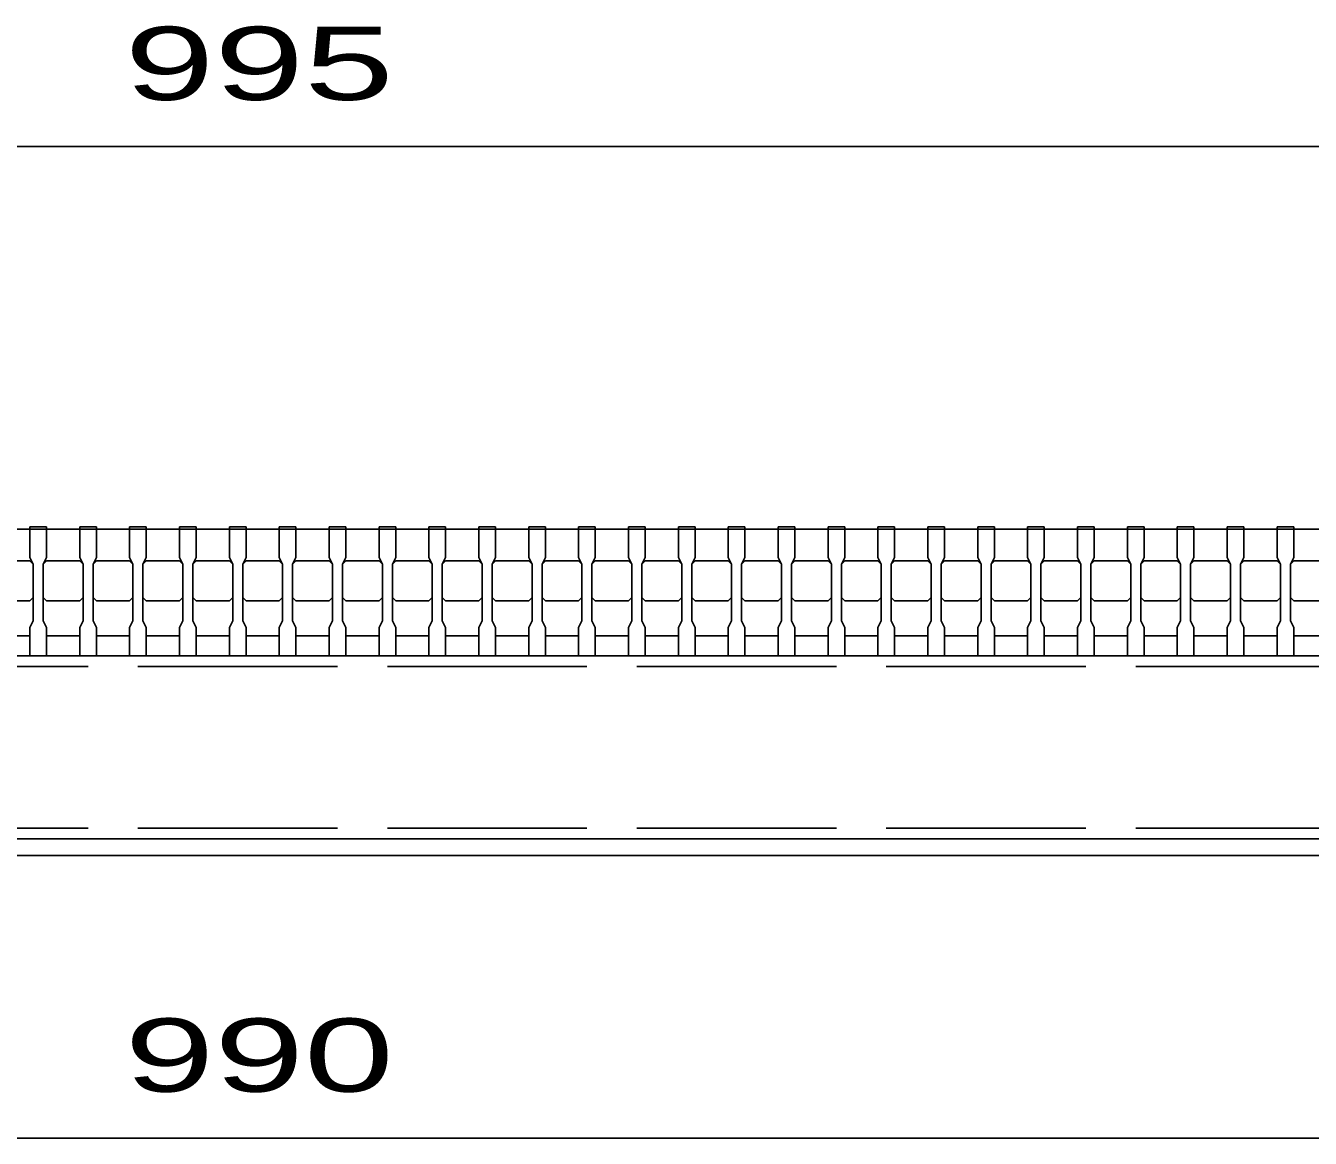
# Model space of a CAD drawing. Units: millimetres, scale not verified. Extents: x -1820 to 1736, y -1282 to 1048.
# Drawn here: x -995.2 to -609, y -770.5 to -436.2 of the extents above; entities that cross this region are included whole.
import ezdxf
from ezdxf.enums import TextEntityAlignment as Align

# ---------------------------------------------------------------- set-up
doc = ezdxf.new("R2010")
doc.units = ezdxf.units.MM
doc.header["$LTSCALE"] = 10
doc.linetypes.add('DASHED', pattern=[7.5, 6, -1.5])
doc.layers.add('16', color=3, linetype='Continuous', lineweight=25)
doc.layers.add('22', color=4, linetype='Continuous', lineweight=25)
doc.styles.add('ベクトル', font='')
doc.styles.get('ベクトル').set_extended_font_data('ベクトル')

msp = doc.modelspace()

# ---------------------------------------------------------------- linework, layer by layer
at = {"layer": '16'}
for p, q in [((-994, -587.5), (-994, -586.8)), ((-994, -586.8), (-989, -586.8)), ((-989, -586.8), (-989, -587.5)), ((-979, -587.5), (-979, -586.8)), ((-979, -586.8), (-974, -586.8)), ((-974, -586.8), (-974, -587.5)), ((-964, -587.5), (-964, -586.8)), ((-964, -586.8), (-959, -586.8)), ((-959, -586.8), (-959, -587.5)), ((-949, -587.5), (-949, -586.8)), ((-949, -586.8), (-944, -586.8)), ((-944, -586.8), (-944, -587.5)), ((-934, -587.5), (-934, -586.8)), ((-934, -586.8), (-929, -586.8)), ((-929, -586.8), (-929, -587.5)), ((-919, -587.5), (-919, -586.8)), ((-919, -586.8), (-914, -586.8)), ((-914, -586.8), (-914, -587.5)), ((-904, -587.5), (-904, -586.8)), ((-904, -586.8), (-899, -586.8)), ((-899, -586.8), (-899, -587.5)), ((-889, -587.5), (-889, -586.8)), ((-889, -586.8), (-884, -586.8)), ((-884, -586.8), (-884, -587.5)), ((-874, -587.5), (-874, -586.8)), ((-874, -586.8), (-869, -586.8)), ((-869, -586.8), (-869, -587.5)), ((-859, -587.5), (-859, -586.8)), ((-859, -586.8), (-854, -586.8)), ((-854, -586.8), (-854, -587.5)), ((-844, -587.5), (-844, -586.8)), ((-844, -586.8), (-839, -586.8)), ((-839, -586.8), (-839, -587.5)), ((-829, -587.5), (-829, -586.8)), ((-829, -586.8), (-824, -586.8)), ((-824, -586.8), (-824, -587.5)), ((-814, -587.5), (-814, -586.8)), ((-814, -586.8), (-809, -586.8)), ((-809, -586.8), (-809, -587.5)), ((-799, -587.5), (-799, -586.8)), ((-799, -586.8), (-794, -586.8)), ((-794, -586.8), (-794, -587.5)), ((-784, -587.5), (-784, -586.8)), ((-784, -586.8), (-779, -586.8)), ((-779, -586.8), (-779, -587.5)), ((-769, -587.5), (-769, -586.8)), ((-769, -586.8), (-764, -586.8)), ((-764, -586.8), (-764, -587.5)), ((-754, -587.5), (-754, -586.8)), ((-754, -586.8), (-749, -586.8)), ((-749, -586.8), (-749, -587.5)), ((-739, -587.5), (-739, -586.8)), ((-739, -586.8), (-734, -586.8)), ((-734, -586.8), (-734, -587.5)), ((-724, -587.5), (-724, -586.8)), ((-724, -586.8), (-719, -586.8)), ((-719, -586.8), (-719, -587.5)), ((-709, -587.5), (-709, -586.8)), ((-709, -586.8), (-704, -586.8)), ((-704, -586.8), (-704, -587.5)), ((-694, -587.5), (-694, -586.8)), ((-694, -586.8), (-689, -586.8)), ((-689, -586.8), (-689, -587.5)), ((-679, -587.5), (-679, -586.8)), ((-679, -586.8), (-674, -586.8)), ((-674, -586.8), (-674, -587.5)), ((-664, -587.5), (-664, -586.8)), ((-664, -586.8), (-659, -586.8)), ((-659, -586.8), (-659, -587.5)), ((-649, -587.5), (-649, -586.8)), ((-649, -586.8), (-644, -586.8)), ((-644, -586.8), (-644, -587.5)), ((-634, -587.5), (-634, -586.8)), ((-634, -586.8), (-629, -586.8)), ((-629, -586.8), (-629, -587.5)), ((-619, -587.5), (-619, -586.8)), ((-619, -586.8), (-614, -586.8)), ((-614, -586.8), (-614, -587.5)), ((-1414, -587.5), (-419, -587.5)), ((-994, -587.5), (-994, -596)), ((-989, -587.5), (-994, -587.5)), ((-989, -596), (-989, -587.5)), ((-979, -587.5), (-979, -596)), ((-974, -587.5), (-979, -587.5)), ((-974, -596), (-974, -587.5)), ((-964, -587.5), (-964, -596)), ((-959, -587.5), (-964, -587.5)), ((-959, -596), (-959, -587.5)), ((-949, -587.5), (-949, -596)), ((-944, -587.5), (-949, -587.5)), ((-944, -596), (-944, -587.5)), ((-934, -587.5), (-934, -596)), ((-929, -587.5), (-934, -587.5)), ((-929, -596), (-929, -587.5)), ((-919, -587.5), (-919, -596)), ((-914, -587.5), (-919, -587.5)), ((-914, -596), (-914, -587.5)), ((-904, -587.5), (-904, -596)), ((-899, -587.5), (-904, -587.5)), ((-899, -596), (-899, -587.5)), ((-889, -587.5), (-889, -596)), ((-884, -587.5), (-889, -587.5)), ((-884, -596), (-884, -587.5)), ((-874, -587.5), (-874, -596)), ((-869, -587.5), (-874, -587.5)), ((-869, -596), (-869, -587.5)), ((-859, -587.5), (-859, -596)), ((-854, -587.5), (-859, -587.5)), ((-854, -596), (-854, -587.5)), ((-844, -587.5), (-844, -596)), ((-839, -587.5), (-844, -587.5)), ((-839, -596), (-839, -587.5)), ((-829, -587.5), (-829, -596)), ((-824, -587.5), (-829, -587.5)), ((-824, -596), (-824, -587.5)), ((-814, -587.5), (-814, -596)), ((-809, -587.5), (-814, -587.5)), ((-809, -596), (-809, -587.5)), ((-799, -587.5), (-799, -596)), ((-794, -587.5), (-799, -587.5)), ((-794, -596), (-794, -587.5)), ((-784, -587.5), (-784, -596)), ((-779, -587.5), (-784, -587.5)), ((-779, -596), (-779, -587.5)), ((-769, -587.5), (-769, -596)), ((-764, -587.5), (-769, -587.5)), ((-764, -596), (-764, -587.5)), ((-754, -587.5), (-754, -596)), ((-749, -587.5), (-754, -587.5)), ((-749, -596), (-749, -587.5)), ((-739, -587.5), (-739, -596)), ((-734, -587.5), (-739, -587.5)), ((-734, -596), (-734, -587.5)), ((-724, -587.5), (-724, -596)), ((-719, -587.5), (-724, -587.5)), ((-719, -596), (-719, -587.5)), ((-709, -587.5), (-709, -596)), ((-704, -587.5), (-709, -587.5)), ((-704, -596), (-704, -587.5)), ((-694, -587.5), (-694, -596)), ((-689, -587.5), (-694, -587.5)), ((-689, -596), (-689, -587.5)), ((-679, -587.5), (-679, -596)), ((-674, -587.5), (-679, -587.5)), ((-674, -596), (-674, -587.5)), ((-664, -587.5), (-664, -596)), ((-659, -587.5), (-664, -587.5)), ((-659, -596), (-659, -587.5)), ((-649, -587.5), (-649, -596)), ((-644, -587.5), (-649, -587.5)), ((-644, -596), (-644, -587.5)), ((-634, -587.5), (-634, -596)), ((-629, -587.5), (-634, -587.5)), ((-629, -596), (-629, -587.5)), ((-619, -587.5), (-619, -596)), ((-614, -587.5), (-619, -587.5)), ((-614, -596), (-614, -587.5)), ((-1004, -597), (-994, -597)), ((-994, -596), (-993, -598)), ((-994, -597), (-993, -598)), ((-993, -598), (-993, -615)), ((-990, -598), (-989, -596)), ((-990, -598), (-989, -597)), ((-990, -615), (-990, -598)), ((-989, -597), (-979, -597)), ((-979, -596), (-978, -598)), ((-979, -597), (-978, -598)), ((-978, -598), (-978, -615)), ((-975, -598), (-974, -596)), ((-975, -598), (-974, -597)), ((-975, -615), (-975, -598)), ((-974, -597), (-964, -597)), ((-964, -596), (-963, -598)), ((-964, -597), (-963, -598)), ((-963, -598), (-963, -615)), ((-960, -598), (-959, -596)), ((-960, -598), (-959, -597)), ((-960, -615), (-960, -598)), ((-959, -597), (-949, -597)), ((-949, -596), (-948, -598)), ((-949, -597), (-948, -598)), ((-948, -598), (-948, -615)), ((-945, -598), (-944, -596)), ((-945, -598), (-944, -597)), ((-945, -615), (-945, -598)), ((-944, -597), (-934, -597)), ((-934, -596), (-933, -598)), ((-934, -597), (-933, -598)), ((-933, -598), (-933, -615)), ((-930, -598), (-929, -596)), ((-930, -598), (-929, -597)), ((-930, -615), (-930, -598)), ((-929, -597), (-919, -597)), ((-919, -596), (-918, -598)), ((-919, -597), (-918, -598)), ((-918, -598), (-918, -615)), ((-915, -598), (-914, -596)), ((-915, -598), (-914, -597)), ((-915, -615), (-915, -598)), ((-914, -597), (-904, -597)), ((-904, -596), (-903, -598)), ((-904, -597), (-903, -598)), ((-903, -598), (-903, -615)), ((-900, -598), (-899, -596)), ((-900, -598), (-899, -597)), ((-900, -615), (-900, -598)), ((-899, -597), (-889, -597)), ((-889, -596), (-888, -598)), ((-889, -597), (-888, -598)), ((-888, -598), (-888, -615)), ((-885, -598), (-884, -596)), ((-885, -598), (-884, -597)), ((-885, -615), (-885, -598)), ((-884, -597), (-874, -597)), ((-874, -596), (-873, -598)), ((-874, -597), (-873, -598)), ((-873, -598), (-873, -615)), ((-870, -598), (-869, -596)), ((-870, -598), (-869, -597)), ((-870, -615), (-870, -598)), ((-869, -597), (-859, -597)), ((-859, -596), (-858, -598)), ((-859, -597), (-858, -598)), ((-858, -598), (-858, -615)), ((-855, -598), (-854, -596)), ((-855, -598), (-854, -597)), ((-855, -615), (-855, -598)), ((-854, -597), (-844, -597)), ((-844, -596), (-843, -598)), ((-844, -597), (-843, -598)), ((-843, -598), (-843, -615)), ((-840, -598), (-839, -596)), ((-840, -598), (-839, -597)), ((-840, -615), (-840, -598)), ((-839, -597), (-829, -597)), ((-829, -596), (-828, -598)), ((-829, -597), (-828, -598)), ((-828, -598), (-828, -615)), ((-825, -598), (-824, -596)), ((-825, -598), (-824, -597)), ((-825, -615), (-825, -598)), ((-824, -597), (-814, -597)), ((-814, -596), (-813, -598)), ((-814, -597), (-813, -598)), ((-813, -598), (-813, -615)), ((-810, -598), (-809, -596)), ((-810, -598), (-809, -597)), ((-810, -615), (-810, -598)), ((-809, -597), (-799, -597)), ((-799, -596), (-798, -598)), ((-799, -597), (-798, -598)), ((-798, -598), (-798, -615)), ((-795, -598), (-794, -596)), ((-795, -598), (-794, -597)), ((-795, -615), (-795, -598)), ((-794, -597), (-784, -597)), ((-784, -596), (-783, -598)), ((-784, -597), (-783, -598)), ((-783, -598), (-783, -615)), ((-780, -598), (-779, -596)), ((-780, -598), (-779, -597)), ((-780, -615), (-780, -598)), ((-779, -597), (-769, -597)), ((-769, -596), (-768, -598)), ((-769, -597), (-768, -598)), ((-768, -598), (-768, -615)), ((-765, -598), (-764, -596)), ((-765, -598), (-764, -597)), ((-765, -615), (-765, -598)), ((-764, -597), (-754, -597)), ((-754, -596), (-753, -598)), ((-754, -597), (-753, -598)), ((-753, -598), (-753, -615)), ((-750, -598), (-749, -596)), ((-750, -598), (-749, -597)), ((-750, -615), (-750, -598)), ((-749, -597), (-739, -597)), ((-739, -596), (-738, -598)), ((-739, -597), (-738, -598)), ((-738, -598), (-738, -615)), ((-735, -598), (-734, -596)), ((-735, -598), (-734, -597)), ((-735, -615), (-735, -598)), ((-734, -597), (-724, -597)), ((-724, -596), (-723, -598)), ((-724, -597), (-723, -598)), ((-723, -598), (-723, -615)), ((-720, -598), (-719, -596)), ((-720, -598), (-719, -597)), ((-720, -615), (-720, -598)), ((-719, -597), (-709, -597)), ((-709, -596), (-708, -598)), ((-709, -597), (-708, -598)), ((-708, -598), (-708, -615)), ((-705, -598), (-704, -596)), ((-705, -598), (-704, -597)), ((-705, -615), (-705, -598)), ((-704, -597), (-694, -597)), ((-694, -596), (-693, -598)), ((-694, -597), (-693, -598)), ((-693, -598), (-693, -615)), ((-690, -598), (-689, -596)), ((-690, -598), (-689, -597)), ((-690, -615), (-690, -598)), ((-689, -597), (-679, -597)), ((-679, -596), (-678, -598)), ((-679, -597), (-678, -598)), ((-678, -598), (-678, -615)), ((-675, -598), (-674, -596)), ((-675, -598), (-674, -597)), ((-675, -615), (-675, -598)), ((-674, -597), (-664, -597)), ((-664, -596), (-663, -598)), ((-664, -597), (-663, -598)), ((-663, -598), (-663, -615)), ((-660, -598), (-659, -596)), ((-660, -598), (-659, -597)), ((-660, -615), (-660, -598)), ((-659, -597), (-649, -597)), ((-649, -596), (-648, -598)), ((-649, -597), (-648, -598)), ((-648, -598), (-648, -615)), ((-645, -598), (-644, -596)), ((-645, -598), (-644, -597)), ((-645, -615), (-645, -598)), ((-644, -597), (-634, -597)), ((-634, -596), (-633, -598)), ((-634, -597), (-633, -598)), ((-633, -598), (-633, -615)), ((-630, -598), (-629, -596)), ((-630, -598), (-629, -597)), ((-630, -615), (-630, -598)), ((-629, -597), (-619, -597)), ((-619, -596), (-618, -598)), ((-619, -597), (-618, -598)), ((-618, -598), (-618, -615)), ((-615, -598), (-614, -596)), ((-615, -598), (-614, -597)), ((-615, -615), (-615, -598)), ((-614, -597), (-604, -597)), ((-994, -609), (-1004, -609)), ((-993, -608), (-994, -609)), ((-989, -609), (-990, -608)), ((-979, -609), (-989, -609)), ((-978, -608), (-979, -609)), ((-974, -609), (-975, -608)), ((-964, -609), (-974, -609)), ((-963, -608), (-964, -609)), ((-959, -609), (-960, -608)), ((-949, -609), (-959, -609)), ((-948, -608), (-949, -609)), ((-944, -609), (-945, -608)), ((-934, -609), (-944, -609)), ((-933, -608), (-934, -609)), ((-929, -609), (-930, -608)), ((-919, -609), (-929, -609)), ((-918, -608), (-919, -609)), ((-914, -609), (-915, -608)), ((-904, -609), (-914, -609)), ((-903, -608), (-904, -609)), ((-899, -609), (-900, -608)), ((-889, -609), (-899, -609)), ((-888, -608), (-889, -609)), ((-884, -609), (-885, -608)), ((-874, -609), (-884, -609)), ((-873, -608), (-874, -609)), ((-869, -609), (-870, -608)), ((-859, -609), (-869, -609)), ((-858, -608), (-859, -609)), ((-854, -609), (-855, -608)), ((-844, -609), (-854, -609)), ((-843, -608), (-844, -609)), ((-839, -609), (-840, -608)), ((-829, -609), (-839, -609)), ((-828, -608), (-829, -609)), ((-824, -609), (-825, -608)), ((-814, -609), (-824, -609)), ((-813, -608), (-814, -609)), ((-809, -609), (-810, -608)), ((-799, -609), (-809, -609)), ((-798, -608), (-799, -609)), ((-794, -609), (-795, -608)), ((-784, -609), (-794, -609)), ((-783, -608), (-784, -609)), ((-779, -609), (-780, -608)), ((-769, -609), (-779, -609)), ((-768, -608), (-769, -609)), ((-764, -609), (-765, -608)), ((-754, -609), (-764, -609)), ((-753, -608), (-754, -609)), ((-749, -609), (-750, -608)), ((-739, -609), (-749, -609)), ((-738, -608), (-739, -609)), ((-734, -609), (-735, -608)), ((-724, -609), (-734, -609)), ((-723, -608), (-724, -609)), ((-719, -609), (-720, -608)), ((-709, -609), (-719, -609)), ((-708, -608), (-709, -609)), ((-704, -609), (-705, -608)), ((-694, -609), (-704, -609)), ((-693, -608), (-694, -609)), ((-689, -609), (-690, -608)), ((-679, -609), (-689, -609)), ((-678, -608), (-679, -609)), ((-674, -609), (-675, -608)), ((-664, -609), (-674, -609)), ((-663, -608), (-664, -609)), ((-659, -609), (-660, -608)), ((-649, -609), (-659, -609)), ((-648, -608), (-649, -609)), ((-644, -609), (-645, -608)), ((-634, -609), (-644, -609)), ((-633, -608), (-634, -609)), ((-629, -609), (-630, -608)), ((-619, -609), (-629, -609)), ((-618, -608), (-619, -609)), ((-614, -609), (-615, -608)), ((-604, -609), (-614, -609)), ((-993, -615), (-994, -617)), ((-994, -617), (-994, -625.5)), ((-989, -617), (-990, -615)), ((-989, -625.5), (-989, -617)), ((-978, -615), (-979, -617)), ((-979, -617), (-979, -625.5)), ((-974, -617), (-975, -615)), ((-974, -625.5), (-974, -617)), ((-963, -615), (-964, -617)), ((-964, -617), (-964, -625.5)), ((-959, -617), (-960, -615)), ((-959, -625.5), (-959, -617)), ((-948, -615), (-949, -617)), ((-949, -617), (-949, -625.5)), ((-944, -617), (-945, -615)), ((-944, -625.5), (-944, -617)), ((-933, -615), (-934, -617)), ((-934, -617), (-934, -625.5)), ((-929, -617), (-930, -615)), ((-929, -625.5), (-929, -617)), ((-918, -615), (-919, -617)), ((-919, -617), (-919, -625.5)), ((-914, -617), (-915, -615)), ((-914, -625.5), (-914, -617)), ((-903, -615), (-904, -617)), ((-904, -617), (-904, -625.5)), ((-899, -617), (-900, -615)), ((-899, -625.5), (-899, -617)), ((-888, -615), (-889, -617)), ((-889, -617), (-889, -625.5)), ((-884, -617), (-885, -615)), ((-884, -625.5), (-884, -617)), ((-873, -615), (-874, -617)), ((-874, -617), (-874, -625.5)), ((-869, -617), (-870, -615)), ((-869, -625.5), (-869, -617)), ((-858, -615), (-859, -617)), ((-859, -617), (-859, -625.5)), ((-854, -617), (-855, -615)), ((-854, -625.5), (-854, -617)), ((-843, -615), (-844, -617)), ((-844, -617), (-844, -625.5)), ((-839, -617), (-840, -615)), ((-839, -625.5), (-839, -617)), ((-828, -615), (-829, -617)), ((-829, -617), (-829, -625.5)), ((-824, -617), (-825, -615)), ((-824, -625.5), (-824, -617)), ((-813, -615), (-814, -617)), ((-814, -617), (-814, -625.5)), ((-809, -617), (-810, -615)), ((-809, -625.5), (-809, -617)), ((-798, -615), (-799, -617)), ((-799, -617), (-799, -625.5)), ((-794, -617), (-795, -615)), ((-794, -625.5), (-794, -617)), ((-783, -615), (-784, -617)), ((-784, -617), (-784, -625.5)), ((-779, -617), (-780, -615)), ((-779, -625.5), (-779, -617)), ((-768, -615), (-769, -617)), ((-769, -617), (-769, -625.5)), ((-764, -617), (-765, -615)), ((-764, -625.5), (-764, -617)), ((-753, -615), (-754, -617)), ((-754, -617), (-754, -625.5)), ((-749, -617), (-750, -615)), ((-749, -625.5), (-749, -617)), ((-738, -615), (-739, -617)), ((-739, -617), (-739, -625.5)), ((-734, -617), (-735, -615)), ((-734, -625.5), (-734, -617)), ((-723, -615), (-724, -617)), ((-724, -617), (-724, -625.5)), ((-719, -617), (-720, -615)), ((-719, -625.5), (-719, -617)), ((-708, -615), (-709, -617)), ((-709, -617), (-709, -625.5)), ((-704, -617), (-705, -615)), ((-704, -625.5), (-704, -617)), ((-693, -615), (-694, -617)), ((-694, -617), (-694, -625.5)), ((-689, -617), (-690, -615)), ((-689, -625.5), (-689, -617)), ((-678, -615), (-679, -617)), ((-679, -617), (-679, -625.5)), ((-674, -617), (-675, -615)), ((-674, -625.5), (-674, -617)), ((-663, -615), (-664, -617)), ((-664, -617), (-664, -625.5)), ((-659, -617), (-660, -615)), ((-659, -625.5), (-659, -617)), ((-648, -615), (-649, -617)), ((-649, -617), (-649, -625.5)), ((-644, -617), (-645, -615)), ((-644, -625.5), (-644, -617)), ((-633, -615), (-634, -617)), ((-634, -617), (-634, -625.5)), ((-629, -617), (-630, -615)), ((-629, -625.5), (-629, -617)), ((-618, -615), (-619, -617)), ((-619, -617), (-619, -625.5)), ((-614, -617), (-615, -615)), ((-614, -625.5), (-614, -617)), ((-1004, -619.5), (-994, -619.5)), ((-989, -619.5), (-979, -619.5)), ((-974, -619.5), (-964, -619.5)), ((-959, -619.5), (-949, -619.5)), ((-944, -619.5), (-934, -619.5)), ((-929, -619.5), (-919, -619.5)), ((-914, -619.5), (-904, -619.5)), ((-899, -619.5), (-889, -619.5)), ((-884, -619.5), (-874, -619.5)), ((-869, -619.5), (-859, -619.5)), ((-854, -619.5), (-844, -619.5)), ((-839, -619.5), (-829, -619.5)), ((-824, -619.5), (-814, -619.5)), ((-809, -619.5), (-799, -619.5)), ((-794, -619.5), (-784, -619.5)), ((-779, -619.5), (-769, -619.5)), ((-764, -619.5), (-754, -619.5)), ((-749, -619.5), (-739, -619.5)), ((-734, -619.5), (-724, -619.5)), ((-719, -619.5), (-709, -619.5)), ((-704, -619.5), (-694, -619.5)), ((-689, -619.5), (-679, -619.5)), ((-674, -619.5), (-664, -619.5)), ((-659, -619.5), (-649, -619.5)), ((-644, -619.5), (-634, -619.5)), ((-629, -619.5), (-619, -619.5)), ((-614, -619.5), (-604, -619.5)), ((-1411.5, -625.5), (-421.5, -625.5)), ((-994, -625.5), (-989, -625.5)), ((-979, -625.5), (-974, -625.5)), ((-964, -625.5), (-959, -625.5)), ((-949, -625.5), (-944, -625.5)), ((-934, -625.5), (-929, -625.5)), ((-919, -625.5), (-914, -625.5)), ((-904, -625.5), (-899, -625.5)), ((-889, -625.5), (-884, -625.5)), ((-874, -625.5), (-869, -625.5)), ((-859, -625.5), (-854, -625.5)), ((-844, -625.5), (-839, -625.5)), ((-829, -625.5), (-824, -625.5)), ((-814, -625.5), (-809, -625.5)), ((-799, -625.5), (-794, -625.5)), ((-784, -625.5), (-779, -625.5)), ((-769, -625.5), (-764, -625.5)), ((-754, -625.5), (-749, -625.5)), ((-739, -625.5), (-734, -625.5)), ((-724, -625.5), (-719, -625.5)), ((-709, -625.5), (-704, -625.5)), ((-694, -625.5), (-689, -625.5)), ((-679, -625.5), (-674, -625.5)), ((-664, -625.5), (-659, -625.5)), ((-649, -625.5), (-644, -625.5)), ((-634, -625.5), (-629, -625.5)), ((-619, -625.5), (-614, -625.5)), ((-421.5, -680.5), (-1411.5, -680.5)), ((-421.5, -680.5), (-1411.5, -680.5)), ((-1411.5, -685.5), (-421.5, -685.5))]:
    msp.add_line(p, q, dxfattribs=at)
at = {"layer": '16', "linetype": 'DASHED'}
for p, q in [((-1411.5, -628.7), (-421.5, -628.7)), ((-1411.5, -677.3), (-421.5, -677.3))]:
    msp.add_line(p, q, dxfattribs=at)
at = {"layer": '22'}
for p, q in [((-1414, -472.5), (-419, -472.5)), ((-1411.5, -770.5), (-421.5, -770.5))]:
    msp.add_line(p, q, dxfattribs=at)

# ---------------------------------------------------------------- texts
at = {"layer": '22', "color": 2, "style": 'ベクトル', "width": 1.65}
for s, p in [(' 995 ', (-979, -447.5)), (' 990 ', (-979, -745.5))]:
    msp.add_text(s, height=21.99, dxfattribs=at).set_placement(p, align=Align.MIDDLE_LEFT)

doc.saveas('drawing.dxf')
